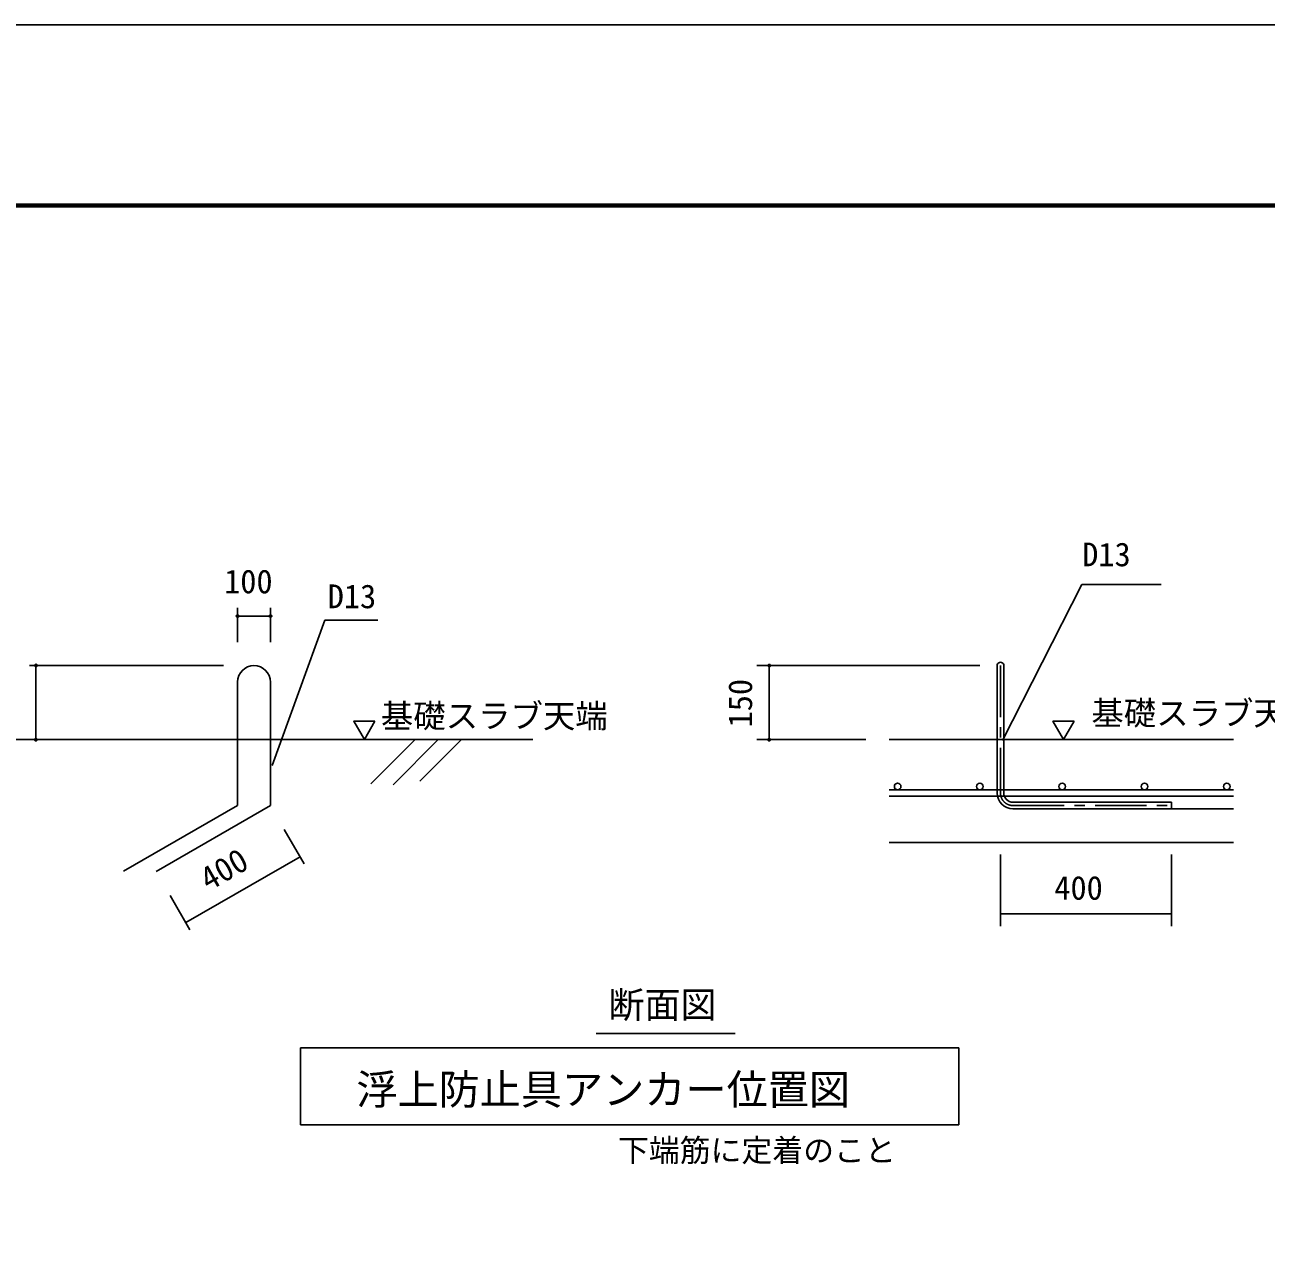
# Model space of a CAD drawing. Units: millimetres, scale not verified. Extents: x -14850 to 14850, y -10500 to 10500.
# Drawn here: x -1392 to 4642, y 4506 to 10500 of the extents above; entities that cross this region are included whole.
import ezdxf
from ezdxf.enums import TextEntityAlignment as Align

# ---------------------------------------------------------------- set-up
doc = ezdxf.new("R2010")
doc.units = ezdxf.units.MM
doc.header["$LTSCALE"] = 50
doc.linetypes.add('CHAIN1', pattern=[8, 5, -1, 1, -1])
for name, color, linetype, lineweight in [('0-4_文字', 5, 'Continuous', 25), ('0-7_図面枠', 7, 'Continuous', 25), ('0-8_Axis_waku', 7, 'Continuous', 25)]:
    doc.layers.add(name, color=color, linetype=linetype, lineweight=lineweight)
doc.styles.add('ＭＳ ゴシック', font='')
doc.styles.get('ＭＳ ゴシック').set_extended_font_data('MS Gothic')

msp = doc.modelspace()

# ---------------------------------------------------------------- linework, layer by layer
at = {"layer": '0-4_文字', "color": 2}
for p, q in [((-358.07, 7499.33), (-358.07, 7666.47)), ((-198.07, 7499.33), (-198.07, 7666.47)), ((-358.07, 7626.47), (-198.07, 7626.47)), ((-1369.44, 7386.19), (-427.11, 7386.19)), ((-1337.81, 7026.16), (-1337.81, 7386.19)), ((3250.87, 7386.19), (2166.44, 7386.19)), ((2226.44, 7386.19), (2226.44, 7026.16)), ((-1369.44, 7026.16), (-1094.02, 7026.16)), ((2166.44, 7026.16), (2696.74, 7026.16)), ((4483.84, 7026.16), (2809.51, 7026.16)), ((-130.9, 6589.82), (-34.37, 6422.61)), ((4483.84, 6526.16), (2809.51, 6526.16)), ((-609.18, 6136.93), (-54.36, 6457.25)), ((3350.52, 6120.36), (3350.52, 6468.23)), ((4181.89, 6120.36), (4181.89, 6468.23)), ((-685.72, 6269.5), (-589.18, 6102.29)), ((3350.52, 6180.36), (4181.89, 6180.36))]:
    msp.add_line(p, q, dxfattribs=at)
at = {"layer": '0-4_文字'}
for p, q in [((-358.07, 7624.47), (-363.72, 7624.47)), ((-358.07, 7630.47), (-362.53, 7630.47)), ((-353.61, 7630.47), (-358.07, 7630.47)), ((-352.42, 7624.47), (-358.07, 7624.47)), ((-198.07, 7624.47), (-203.72, 7624.47)), ((-198.07, 7630.47), (-202.53, 7630.47)), ((-193.61, 7630.47), (-198.07, 7630.47)), ((-192.42, 7624.47), (-198.07, 7624.47)), ((-1337.81, 7384.19), (-1343.46, 7384.19)), ((-1337.81, 7390.19), (-1342.27, 7390.19)), ((-1333.35, 7390.19), (-1337.81, 7390.19)), ((-1332.17, 7384.19), (-1337.81, 7384.19)), ((2226.44, 7384.19), (2220.79, 7384.19)), ((2226.44, 7390.19), (2221.98, 7390.19)), ((2230.9, 7390.19), (2226.44, 7390.19)), ((2232.09, 7384.19), (2226.44, 7384.19)), ((-1337.81, 7024.16), (-1343.46, 7024.16)), ((-1337.81, 7030.16), (-1342.27, 7030.16)), ((-1333.35, 7030.16), (-1337.81, 7030.16)), ((-1332.17, 7024.16), (-1337.81, 7024.16)), ((2226.44, 7024.16), (2220.79, 7024.16)), ((2226.44, 7030.16), (2221.98, 7030.16)), ((2230.9, 7030.16), (2226.44, 7030.16)), ((2232.09, 7024.16), (2226.44, 7024.16))]:
    msp.add_line(p, q, dxfattribs=at)
at = {"layer": '0-4_文字', "color": 3}
for p, q in [((-190.53, 6901.07), (66.63, 7606.22)), ((66.63, 7606.22), (323.78, 7606.22)), ((3334.52, 6766.16), (3334.52, 7386.03)), ((3366.51, 6766.16), (3366.51, 7386.03)), ((-358.07, 6706.16), (-358.07, 7313.46)), ((-198.07, 7306.19), (-198.07, 6706.16)), ((258.32, 7026.16), (309.69, 7115.14)), ((3656.93, 7026.16), (3708.31, 7115.14)), ((-1665.55, 7026.16), (1077.62, 7026.16)), ((504.62, 7026.16), (289.17, 6810.71)), ((617.76, 7026.16), (397.8, 6806.2)), ((730.9, 7026.16), (528.75, 6824.02)), ((4483.84, 6782.89), (2809.51, 6782.89)), ((-358.07, 6706.16), (-912.31, 6386.17)), ((-198.07, 6706.16), (-752.89, 6385.84)), ((2809.51, 6750.89), (4483.84, 6750.89)), ((4181.89, 6722.16), (3410.52, 6722.16)), ((4181.89, 6722.16), (4181.89, 6690.16)), ((3410.52, 6690.16), (4483.84, 6690.16)), ((1385.35, 5598.56), (2061.36, 5598.56)), ((-52.19, 5528.77), (3147.81, 5528.77)), ((-52.19, 5153.77), (-52.19, 5528.77)), ((3147.81, 5153.77), (3147.81, 5528.77)), ((-52.19, 5153.77), (3147.81, 5153.77))]:
    msp.add_line(p, q, dxfattribs=at)
at = {"layer": '0-4_文字', "color": 3, "linetype": 'CHAIN1'}
for p, q in [((3350.51, 7386.03), (3350.51, 6766.16)), ((3410.52, 6706.16), (4181.89, 6706.16))]:
    msp.add_line(p, q, dxfattribs=at)
at = {"layer": '0-4_文字', "color": 3}
for points in [[(3360.64, 7021.65), (3746.36, 7779.36), (4132.09, 7779.36)], [(258.32, 7026.16), (206.95, 7115.14), (309.69, 7115.14)], [(3656.93, 7026.16), (3605.56, 7115.14), (3708.31, 7115.14)]]:
    msp.add_lwpolyline(points, dxfattribs=at)
at = {"layer": '0-4_文字'}
for points in [[(-358.07, 7632.47), (-358.83, 7632.43), (-359.57, 7632.28), (-360.28, 7632.05), (-360.96, 7631.73), (-361.6, 7631.33), (-362.18, 7630.85), (-362.7, 7630.3), (-363.14, 7629.69), (-363.5, 7629.03), (-363.78, 7628.33), (-363.97, 7627.6), (-364.06, 7626.85), (-364.07, 7626.47), (-358.07, 7626.47)], [(-364.07, 7626.47), (-364.03, 7625.72), (-363.88, 7624.98), (-363.65, 7624.26), (-363.33, 7623.58), (-362.93, 7622.95), (-362.45, 7622.37), (-361.9, 7621.85), (-361.29, 7621.41), (-360.63, 7621.04), (-359.93, 7620.77), (-359.2, 7620.58), (-358.45, 7620.49), (-358.07, 7620.47), (-358.07, 7626.47)], [(-352.07, 7626.47), (-352.12, 7627.23), (-352.26, 7627.97), (-352.49, 7628.68), (-352.82, 7629.36), (-353.22, 7630), (-353.7, 7630.58), (-354.25, 7631.1), (-354.86, 7631.54), (-355.52, 7631.9), (-356.22, 7632.18), (-356.95, 7632.37), (-357.7, 7632.46), (-358.07, 7632.47), (-358.07, 7626.47)], [(-358.07, 7620.47), (-357.32, 7620.52), (-356.58, 7620.66), (-355.86, 7620.89), (-355.18, 7621.22), (-354.55, 7621.62), (-353.97, 7622.1), (-353.45, 7622.65), (-353.01, 7623.26), (-352.64, 7623.92), (-352.37, 7624.62), (-352.18, 7625.35), (-352.08, 7626.1), (-352.07, 7626.47), (-358.07, 7626.47)], [(-198.07, 7632.47), (-198.82, 7632.43), (-199.56, 7632.28), (-200.28, 7632.05), (-200.96, 7631.73), (-201.6, 7631.33), (-202.18, 7630.85), (-202.7, 7630.3), (-203.14, 7629.69), (-203.5, 7629.03), (-203.78, 7628.33), (-203.97, 7627.6), (-204.06, 7626.85), (-204.07, 7626.47), (-198.07, 7626.47)], [(-204.07, 7626.47), (-204.02, 7625.72), (-203.88, 7624.98), (-203.65, 7624.26), (-203.33, 7623.58), (-202.93, 7622.95), (-202.45, 7622.37), (-201.9, 7621.85), (-201.29, 7621.41), (-200.63, 7621.04), (-199.93, 7620.77), (-199.2, 7620.58), (-198.45, 7620.49), (-198.07, 7620.47), (-198.07, 7626.47)], [(-192.07, 7626.47), (-192.12, 7627.23), (-192.26, 7627.97), (-192.49, 7628.68), (-192.81, 7629.36), (-193.22, 7630), (-193.7, 7630.58), (-194.25, 7631.1), (-194.86, 7631.54), (-195.52, 7631.9), (-196.22, 7632.18), (-196.95, 7632.37), (-197.7, 7632.46), (-198.07, 7632.47), (-198.07, 7626.47)], [(-198.07, 7620.47), (-197.32, 7620.52), (-196.58, 7620.66), (-195.86, 7620.89), (-195.18, 7621.22), (-194.55, 7621.62), (-193.96, 7622.1), (-193.45, 7622.65), (-193.01, 7623.26), (-192.64, 7623.92), (-192.37, 7624.62), (-192.18, 7625.35), (-192.08, 7626.1), (-192.07, 7626.47), (-198.07, 7626.47)], [(-1337.81, 7392.19), (-1338.57, 7392.14), (-1339.31, 7392), (-1340.02, 7391.77), (-1340.71, 7391.44), (-1341.34, 7391.04), (-1341.92, 7390.56), (-1342.44, 7390.01), (-1342.88, 7389.4), (-1343.24, 7388.74), (-1343.52, 7388.04), (-1343.71, 7387.31), (-1343.8, 7386.56), (-1343.81, 7386.19), (-1337.81, 7386.19)], [(-1343.81, 7386.19), (-1343.77, 7385.43), (-1343.63, 7384.69), (-1343.39, 7383.98), (-1343.07, 7383.3), (-1342.67, 7382.66), (-1342.19, 7382.08), (-1341.64, 7381.56), (-1341.03, 7381.12), (-1340.37, 7380.76), (-1339.67, 7380.48), (-1338.94, 7380.29), (-1338.19, 7380.2), (-1337.81, 7380.19), (-1337.81, 7386.19)], [(-1331.81, 7386.19), (-1331.86, 7386.94), (-1332, 7387.68), (-1332.24, 7388.4), (-1332.56, 7389.08), (-1332.96, 7389.71), (-1333.44, 7390.29), (-1333.99, 7390.81), (-1334.6, 7391.25), (-1335.26, 7391.62), (-1335.96, 7391.89), (-1336.69, 7392.08), (-1337.44, 7392.17), (-1337.81, 7392.19), (-1337.81, 7386.19)], [(-1337.81, 7380.19), (-1337.06, 7380.23), (-1336.32, 7380.38), (-1335.61, 7380.61), (-1334.92, 7380.93), (-1334.29, 7381.33), (-1333.71, 7381.81), (-1333.19, 7382.36), (-1332.75, 7382.97), (-1332.39, 7383.63), (-1332.11, 7384.33), (-1331.92, 7385.06), (-1331.83, 7385.81), (-1331.81, 7386.19), (-1337.81, 7386.19)], [(2226.44, 7392.19), (2225.69, 7392.14), (2224.95, 7392), (2224.23, 7391.77), (2223.55, 7391.44), (2222.91, 7391.04), (2222.33, 7390.56), (2221.82, 7390.01), (2221.37, 7389.4), (2221.01, 7388.74), (2220.73, 7388.04), (2220.55, 7387.31), (2220.45, 7386.56), (2220.44, 7386.19), (2226.44, 7386.19)], [(2220.44, 7386.19), (2220.49, 7385.43), (2220.63, 7384.69), (2220.86, 7383.98), (2221.18, 7383.3), (2221.59, 7382.66), (2222.07, 7382.08), (2222.62, 7381.56), (2223.22, 7381.12), (2223.89, 7380.76), (2224.59, 7380.48), (2225.32, 7380.29), (2226.06, 7380.2), (2226.44, 7380.19), (2226.44, 7386.19)], [(2232.44, 7386.19), (2232.39, 7386.94), (2232.25, 7387.68), (2232.02, 7388.4), (2231.7, 7389.08), (2231.29, 7389.71), (2230.81, 7390.29), (2230.26, 7390.81), (2229.65, 7391.25), (2228.99, 7391.62), (2228.29, 7391.89), (2227.56, 7392.08), (2226.82, 7392.17), (2226.44, 7392.19), (2226.44, 7386.19)], [(2226.44, 7380.19), (2227.19, 7380.23), (2227.93, 7380.38), (2228.65, 7380.61), (2229.33, 7380.93), (2229.97, 7381.33), (2230.55, 7381.81), (2231.06, 7382.36), (2231.51, 7382.97), (2231.87, 7383.63), (2232.15, 7384.33), (2232.33, 7385.06), (2232.43, 7385.81), (2232.44, 7386.19), (2226.44, 7386.19)], [(-1337.81, 7032.16), (-1338.57, 7032.11), (-1339.31, 7031.97), (-1340.02, 7031.74), (-1340.71, 7031.42), (-1341.34, 7031.02), (-1341.92, 7030.53), (-1342.44, 7029.99), (-1342.88, 7029.38), (-1343.24, 7028.72), (-1343.52, 7028.02), (-1343.71, 7027.29), (-1343.8, 7026.54), (-1343.81, 7026.16), (-1337.81, 7026.16)], [(-1343.81, 7026.16), (-1343.77, 7025.41), (-1343.63, 7024.67), (-1343.39, 7023.95), (-1343.07, 7023.27), (-1342.67, 7022.63), (-1342.19, 7022.05), (-1341.64, 7021.54), (-1341.03, 7021.1), (-1340.37, 7020.73), (-1339.67, 7020.45), (-1338.94, 7020.27), (-1338.19, 7020.17), (-1337.81, 7020.16), (-1337.81, 7026.16)], [(-1331.81, 7026.16), (-1331.86, 7026.91), (-1332, 7027.65), (-1332.24, 7028.37), (-1332.56, 7029.05), (-1332.96, 7029.69), (-1333.44, 7030.27), (-1333.99, 7030.78), (-1334.6, 7031.23), (-1335.26, 7031.59), (-1335.96, 7031.87), (-1336.69, 7032.05), (-1337.44, 7032.15), (-1337.81, 7032.16), (-1337.81, 7026.16)], [(-1337.81, 7020.16), (-1337.06, 7020.21), (-1336.32, 7020.35), (-1335.61, 7020.58), (-1334.92, 7020.9), (-1334.29, 7021.31), (-1333.71, 7021.79), (-1333.19, 7022.34), (-1332.75, 7022.95), (-1332.39, 7023.61), (-1332.11, 7024.31), (-1331.92, 7025.04), (-1331.83, 7025.78), (-1331.81, 7026.16), (-1337.81, 7026.16)], [(2226.44, 7032.16), (2225.69, 7032.11), (2224.95, 7031.97), (2224.23, 7031.74), (2223.55, 7031.42), (2222.91, 7031.02), (2222.33, 7030.53), (2221.82, 7029.99), (2221.37, 7029.38), (2221.01, 7028.72), (2220.73, 7028.02), (2220.55, 7027.29), (2220.45, 7026.54), (2220.44, 7026.16), (2226.44, 7026.16)], [(2220.44, 7026.16), (2220.49, 7025.41), (2220.63, 7024.67), (2220.86, 7023.95), (2221.18, 7023.27), (2221.59, 7022.63), (2222.07, 7022.05), (2222.62, 7021.54), (2223.22, 7021.1), (2223.89, 7020.73), (2224.59, 7020.45), (2225.32, 7020.27), (2226.06, 7020.17), (2226.44, 7020.16), (2226.44, 7026.16)], [(2232.44, 7026.16), (2232.39, 7026.91), (2232.25, 7027.65), (2232.02, 7028.37), (2231.7, 7029.05), (2231.29, 7029.69), (2230.81, 7030.27), (2230.26, 7030.78), (2229.65, 7031.23), (2228.99, 7031.59), (2228.29, 7031.87), (2227.56, 7032.05), (2226.82, 7032.15), (2226.44, 7032.16), (2226.44, 7026.16)], [(2226.44, 7020.16), (2227.19, 7020.21), (2227.93, 7020.35), (2228.65, 7020.58), (2229.33, 7020.9), (2229.97, 7021.31), (2230.55, 7021.79), (2231.06, 7022.34), (2231.51, 7022.95), (2231.87, 7023.61), (2232.15, 7024.31), (2232.33, 7025.04), (2232.43, 7025.78), (2232.44, 7026.16), (2226.44, 7026.16)]]:
    msp.add_lwpolyline(points, close=True, dxfattribs=at)
at = {"layer": '0-4_文字', "color": 3}
for centre in [(2850.52, 6798.89), (3250.52, 6798.89), (3650.52, 6798.89), (4050.52, 6798.89), (4450.52, 6798.89)]:
    msp.add_circle(centre, 16, dxfattribs=at)
for centre, radius, start, end in [((-278.07, 7306.19), 80, 0, 180), ((3350.51, 7386.19), 16, 359.4274, 180), ((3410.52, 6766.16), 76, 180, 270), ((3410.52, 6766.16), 44, 180, 270)]:
    msp.add_arc(centre, radius, start, end, dxfattribs=at)
at = {"layer": '0-4_文字', "color": 3, "linetype": 'CHAIN1'}
msp.add_arc((3410.52, 6766.16), 60, 180, 270, dxfattribs=at)
at = {"layer": '0-7_図面枠'}
msp.add_lwpolyline([(-14850, -10500), (14850, -10500), (14850, 10500), (-14850, 10500)], close=True, dxfattribs=at)
at = {"layer": '0-8_Axis_waku'}
for p, q in [((-12964, 9629), (14014, 9629)), ((-12963, 9628), (14013, 9628)), ((-12962, 9627), (14012, 9627)), ((-12961, 9626), (14011, 9626)), ((-12960, 9625), (14010, 9625)), ((-12959, 9624), (14009, 9624)), ((-12958, 9623), (14008, 9623)), ((-12957, 9622), (14007, 9622)), ((-12956, 9621), (14006, 9621)), ((-12955, 9620), (14005, 9620)), ((-12954, 9619), (14004, 9619)), ((-12953, 9618), (14003, 9618)), ((-12952, 9617), (14002, 9617)), ((-12951, 9616), (14001, 9616)), ((-12950, 9615), (14000, 9615))]:
    msp.add_line(p, q, dxfattribs=at)

# ---------------------------------------------------------------- texts
at = {"layer": '0-4_文字', "color": 4, "style": 'ＭＳ ゴシック'}
for s, height, p in [('D13', 115.5, (3747.62, 7833.95)), ('100', 115.5, (-423.32, 7702.66)), ('D13', 115.5, (80.11, 7630.09)), ('基礎スラブ天端', 115.5, (338.63, 7049.09)), ('基礎スラブ天端', 115.5, (3792.25, 7062.54)), ('400', 115.5, (3612.07, 6213.42)), ('断面図', 128.4, (1444.79, 5635.04)), ('浮上防止具アンカー位置図', 146.6, (219.46, 5208.85)), ('下端筋に定着のこと', 110, (1491.21, 4942.29))]:
    msp.add_text(s, height=height, dxfattribs=at).set_placement(p, align=Align.BOTTOM_LEFT)
for s, rotation, p in [('150', 90, (2177.87, 7085.46)), ('400', 30, (-480.52, 6257.19))]:
    msp.add_text(s, height=115.5, rotation=rotation, dxfattribs=at).set_placement(p, align=Align.BOTTOM_LEFT)

doc.saveas('drawing.dxf')
